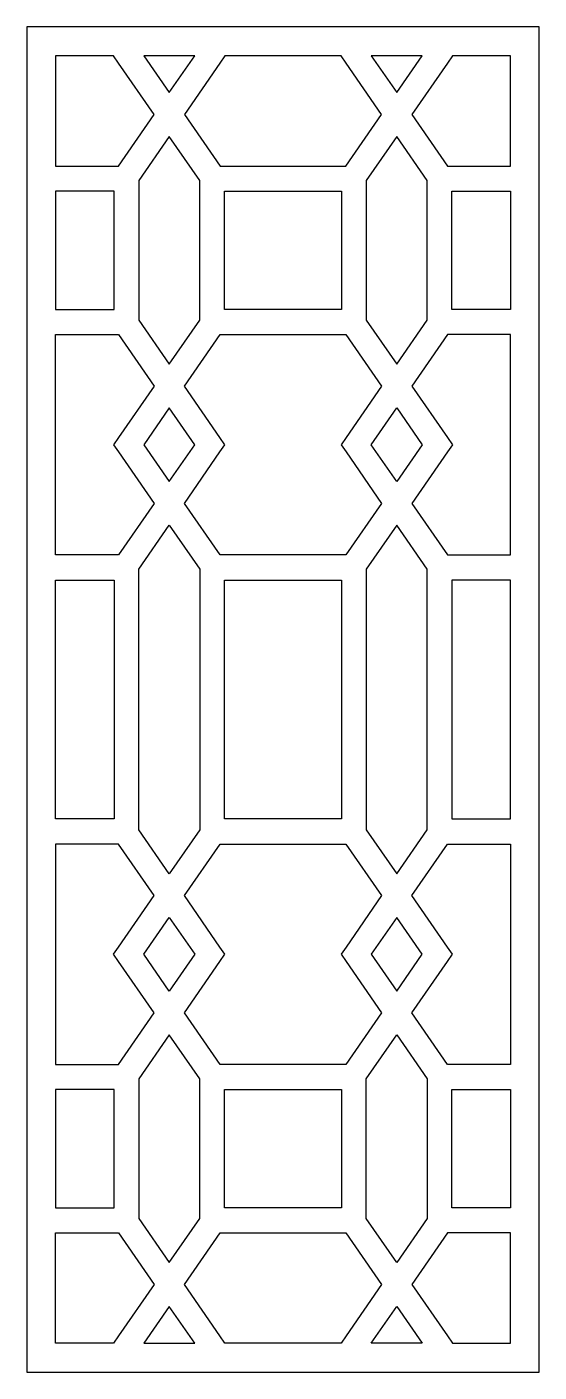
# Model space of a CAD drawing. Header units: centimetres. Extents: x -1.65 to 1.65, y -4.33 to 4.33.
import ezdxf

# ---------------------------------------------------------------- set-up
doc = ezdxf.new("R2010")
doc.units = ezdxf.units.CM
doc.header["$MEASUREMENT"] = 0
doc.layers.add('Layer 1', color=7, linetype='Continuous')

msp = doc.modelspace()

# ---------------------------------------------------------------- linework, layer by layer
at = {"layer": 'Layer 1', "color": 177}
msp.add_open_spline([(1.64989, 4.33143), (1.64989, 4.33143), (1.64989, -4.33143), (1.64989, -4.33143), (1.64989, -4.33143), (1.64989, -4.33143), (-1.64988, -4.33143), (-1.64988, -4.33143), (-1.64988, -4.33143), (-1.64988, -4.33143), (-1.64988, 4.33143), (-1.64988, 4.33143), (-1.64988, 4.33143), (-1.64988, 4.33143), (1.64989, 4.33143), (1.64989, 4.33143), (1.64989, 4.33143), (1.64989, 4.33143), (1.64989, 4.33143), (1.64989, 4.33143)], degree=3, knots=[0, 0, 0, 0, 0.1666667, 0.1666667, 0.1666667, 0.1666667, 0.3333333, 0.3333333, 0.3333333, 0.3333333, 0.5, 0.5, 0.5, 0.5, 0.6666667, 0.6666667, 0.6666667, 0.6666667, 1, 1, 1, 1], dxfattribs=at)
at = {"layer": 'Layer 1', "color": 7}
for points, knots in [([(-1.09148, 4.14488), (-1.09148, 4.14488), (-1.05944, 4.09856), (-1.05944, 4.09856), (-1.05944, 4.09856), (-1.05944, 4.09856), (-0.83025, 3.76713), (-0.83025, 3.76713), (-0.83025, 3.76713), (-0.83025, 3.76713), (-1.05962, 3.43545), (-1.05962, 3.43545), (-1.05962, 3.43545), (-1.05962, 3.43545), (-1.4654, 3.43545), (-1.4654, 3.43545), (-1.4654, 3.43545), (-1.4654, 3.43545), (-1.4654, 4.14488), (-1.4654, 4.14488), (-1.4654, 4.14488), (-1.4654, 4.14488), (-1.09148, 4.14488), (-1.09148, 4.14488)], [0, 0, 0, 0, 0.1428571, 0.1428571, 0.1428571, 0.1428571, 0.2857143, 0.2857143, 0.2857143, 0.2857143, 0.4285714, 0.4285714, 0.4285714, 0.4285714, 0.5714286, 0.5714286, 0.5714286, 0.5714286, 0.7142857, 0.7142857, 0.7142857, 0.7142857, 1, 1, 1, 1]), ([(-0.56902, 4.14488), (-0.56902, 4.14488), (-0.7327, 3.90819), (-0.7327, 3.90819), (-0.7327, 3.90819), (-0.7327, 3.90819), (-0.89638, 4.14488), (-0.89638, 4.14488), (-0.89638, 4.14488), (-0.89638, 4.14488), (-0.56902, 4.14488), (-0.56902, 4.14488), (-0.56902, 4.14488), (-0.56902, 4.14488), (-0.56902, 4.14488), (-0.56902, 4.14488)], [0, 0, 0, 0, 0.2, 0.2, 0.2, 0.2, 0.4, 0.4, 0.4, 0.4, 0.6, 0.6, 0.6, 0.6, 1, 1, 1, 1]), ([(0, 3.43545), (0, 3.43545), (-0.40578, 3.43545), (-0.40578, 3.43545), (-0.40578, 3.43545), (-0.40578, 3.43545), (-0.63515, 3.76713), (-0.63515, 3.76713), (-0.63515, 3.76713), (-0.63515, 3.76713), (-0.40596, 4.09856), (-0.40596, 4.09856), (-0.40596, 4.09856), (-0.40596, 4.09856), (-0.37392, 4.14488), (-0.37392, 4.14488), (-0.37392, 4.14488), (-0.37392, 4.14488), (0.37393, 4.14489), (0.37393, 4.14489), (0.37393, 4.14489), (0.37393, 4.14489), (0.40596, 4.09856), (0.40596, 4.09856), (0.40596, 4.09856), (0.40596, 4.09856), (0.63516, 3.76713), (0.63516, 3.76713), (0.63516, 3.76713), (0.63516, 3.76713), (0.40579, 3.43545), (0.40579, 3.43545), (0.40579, 3.43545), (0.40579, 3.43545), (0, 3.43545), (0, 3.43545)], [0, 0, 0, 0, 0.1, 0.1, 0.1, 0.1, 0.2, 0.2, 0.2, 0.2, 0.3, 0.3, 0.3, 0.3, 0.4, 0.4, 0.4, 0.4, 0.5, 0.5, 0.5, 0.5, 0.6, 0.6, 0.6, 0.6, 0.7, 0.7, 0.7, 0.7, 0.8, 0.8, 0.8, 0.8, 1, 1, 1, 1]), ([(0.56902, 4.14488), (0.56902, 4.14488), (0.89638, 4.14488), (0.89638, 4.14488), (0.89638, 4.14488), (0.89638, 4.14488), (0.7327, 3.90819), (0.7327, 3.90819), (0.7327, 3.90819), (0.7327, 3.90819), (0.56903, 4.14488), (0.56903, 4.14488), (0.56903, 4.14488), (0.56903, 4.14488), (0.56902, 4.14488), (0.56902, 4.14488)], [0, 0, 0, 0, 0.2, 0.2, 0.2, 0.2, 0.4, 0.4, 0.4, 0.4, 0.6, 0.6, 0.6, 0.6, 1, 1, 1, 1]), ([(1.46541, 3.43545), (1.46541, 3.43545), (1.05962, 3.43545), (1.05962, 3.43545), (1.05962, 3.43545), (1.05962, 3.43545), (0.83025, 3.76713), (0.83025, 3.76713), (0.83025, 3.76713), (0.83025, 3.76713), (1.05945, 4.09856), (1.05945, 4.09856), (1.05945, 4.09856), (1.05945, 4.09856), (1.09148, 4.14488), (1.09148, 4.14488), (1.09148, 4.14488), (1.09148, 4.14488), (1.46541, 4.14489), (1.46541, 4.14489), (1.46541, 4.14489), (1.46541, 4.14489), (1.46541, 3.43545), (1.46541, 3.43545)], [0, 0, 0, 0, 0.1428571, 0.1428571, 0.1428571, 0.1428571, 0.2857143, 0.2857143, 0.2857143, 0.2857143, 0.4285714, 0.4285714, 0.4285714, 0.4285714, 0.5714286, 0.5714286, 0.5714286, 0.5714286, 0.7142857, 0.7142857, 0.7142857, 0.7142857, 1, 1, 1, 1]), ([(-0.53667, 2.89277), (-0.53667, 2.89277), (-0.53667, 2.44295), (-0.53667, 2.44295), (-0.53667, 2.44295), (-0.53667, 2.44295), (-0.7327, 2.15948), (-0.7327, 2.15948), (-0.7327, 2.15948), (-0.7327, 2.15948), (-0.92873, 2.44295), (-0.92873, 2.44295), (-0.92873, 2.44295), (-0.92873, 2.44295), (-0.92873, 2.89277), (-0.92873, 2.89277), (-0.92873, 2.89277), (-0.92873, 2.89277), (-0.92873, 3.34259), (-0.92873, 3.34259), (-0.92873, 3.34259), (-0.92873, 3.34259), (-0.7327, 3.62607), (-0.7327, 3.62607), (-0.7327, 3.62607), (-0.7327, 3.62607), (-0.53667, 3.34259), (-0.53667, 3.34259), (-0.53667, 3.34259), (-0.53667, 3.34259), (-0.53667, 2.89277), (-0.53667, 2.89277)], [0, 0, 0, 0, 0.1111111, 0.1111111, 0.1111111, 0.1111111, 0.2222222, 0.2222222, 0.2222222, 0.2222222, 0.3333333, 0.3333333, 0.3333333, 0.3333333, 0.4444444, 0.4444444, 0.4444444, 0.4444444, 0.5555556, 0.5555556, 0.5555556, 0.5555556, 0.6666667, 0.6666667, 0.6666667, 0.6666667, 0.7777778, 0.7777778, 0.7777778, 0.7777778, 1, 1, 1, 1]), ([(0.53667, 2.89277), (0.53667, 2.89277), (0.53667, 3.34259), (0.53667, 3.34259), (0.53667, 3.34259), (0.53667, 3.34259), (0.7327, 3.62607), (0.7327, 3.62607), (0.7327, 3.62607), (0.7327, 3.62607), (0.92874, 3.34259), (0.92874, 3.34259), (0.92874, 3.34259), (0.92874, 3.34259), (0.92874, 2.89277), (0.92874, 2.89277), (0.92874, 2.89277), (0.92874, 2.89277), (0.92874, 2.44295), (0.92874, 2.44295), (0.92874, 2.44295), (0.92874, 2.44295), (0.7327, 2.15948), (0.7327, 2.15948), (0.7327, 2.15948), (0.7327, 2.15948), (0.53667, 2.44295), (0.53667, 2.44295), (0.53667, 2.44295), (0.53667, 2.44295), (0.53667, 2.89277), (0.53667, 2.89277)], [0, 0, 0, 0, 0.1111111, 0.1111111, 0.1111111, 0.1111111, 0.2222222, 0.2222222, 0.2222222, 0.2222222, 0.3333333, 0.3333333, 0.3333333, 0.3333333, 0.4444444, 0.4444444, 0.4444444, 0.4444444, 0.5555556, 0.5555556, 0.5555556, 0.5555556, 0.6666667, 0.6666667, 0.6666667, 0.6666667, 0.7777778, 0.7777778, 0.7777778, 0.7777778, 1, 1, 1, 1]), ([(-1.4654, 2.51176), (-1.4654, 2.51176), (-1.4654, 3.27378), (-1.4654, 3.27378), (-1.4654, 3.27378), (-1.4654, 3.27378), (-1.08862, 3.27378), (-1.08862, 3.27378), (-1.08862, 3.27378), (-1.08862, 3.27378), (-1.08862, 2.89277), (-1.08862, 2.89277), (-1.08862, 2.89277), (-1.08862, 2.89277), (-1.08862, 2.51176), (-1.08862, 2.51176), (-1.08862, 2.51176), (-1.08862, 2.51176), (-1.4654, 2.51176), (-1.4654, 2.51176), (-1.4654, 2.51176), (-1.4654, 2.51176), (-1.4654, 2.51176), (-1.4654, 2.51176)], [0, 0, 0, 0, 0.1428571, 0.1428571, 0.1428571, 0.1428571, 0.2857143, 0.2857143, 0.2857143, 0.2857143, 0.4285714, 0.4285714, 0.4285714, 0.4285714, 0.5714286, 0.5714286, 0.5714286, 0.5714286, 0.7142857, 0.7142857, 0.7142857, 0.7142857, 1, 1, 1, 1]), ([(0, 3.27378), (0, 3.27378), (-0.37679, 3.27378), (-0.37679, 3.27378), (-0.37679, 3.27378), (-0.37679, 3.27378), (-0.37679, 2.89277), (-0.37679, 2.89277), (-0.37679, 2.89277), (-0.37679, 2.89277), (-0.37679, 2.51176), (-0.37679, 2.51176), (-0.37679, 2.51176), (-0.37679, 2.51176), (0, 2.51176), (0, 2.51176), (0, 2.51176), (0, 2.51176), (0.37679, 2.51176), (0.37679, 2.51176), (0.37679, 2.51176), (0.37679, 2.51176), (0.37679, 2.89277), (0.37679, 2.89277), (0.37679, 2.89277), (0.37679, 2.89277), (0.37679, 3.27378), (0.37679, 3.27378), (0.37679, 3.27378), (0.37679, 3.27378), (0, 3.27378), (0, 3.27378)], [0, 0, 0, 0, 0.1111111, 0.1111111, 0.1111111, 0.1111111, 0.2222222, 0.2222222, 0.2222222, 0.2222222, 0.3333333, 0.3333333, 0.3333333, 0.3333333, 0.4444444, 0.4444444, 0.4444444, 0.4444444, 0.5555556, 0.5555556, 0.5555556, 0.5555556, 0.6666667, 0.6666667, 0.6666667, 0.6666667, 0.7777778, 0.7777778, 0.7777778, 0.7777778, 1, 1, 1, 1]), ([(1.46541, 2.51176), (1.46541, 2.51176), (1.46541, 3.27378), (1.46541, 3.27378), (1.46541, 3.27378), (1.46541, 3.27378), (1.08862, 3.27378), (1.08862, 3.27378), (1.08862, 3.27378), (1.08862, 3.27378), (1.08862, 2.89277), (1.08862, 2.89277), (1.08862, 2.89277), (1.08862, 2.89277), (1.08862, 2.51176), (1.08862, 2.51176), (1.08862, 2.51176), (1.08862, 2.51176), (1.46541, 2.51176), (1.46541, 2.51176)], [0, 0, 0, 0, 0.1666667, 0.1666667, 0.1666667, 0.1666667, 0.3333333, 0.3333333, 0.3333333, 0.3333333, 0.5, 0.5, 0.5, 0.5, 0.6666667, 0.6666667, 0.6666667, 0.6666667, 1, 1, 1, 1]), ([(-1.4654, 2.35009), (-1.4654, 2.35009), (-1.4654, 0.93123), (-1.4654, 0.93123), (-1.4654, 0.93123), (-1.4654, 0.93123), (-1.05962, 0.93123), (-1.05962, 0.93123), (-1.05962, 0.93123), (-1.05962, 0.93123), (-0.83025, 1.26291), (-0.83025, 1.26291), (-0.83025, 1.26291), (-0.83025, 1.26291), (-1.05944, 1.59433), (-1.05944, 1.59433), (-1.05944, 1.59433), (-1.05944, 1.59433), (-1.09148, 1.64066), (-1.09148, 1.64066), (-1.09148, 1.64066), (-1.09148, 1.64066), (-1.05944, 1.68699), (-1.05944, 1.68699), (-1.05944, 1.68699), (-1.05944, 1.68699), (-0.83025, 2.01842), (-0.83025, 2.01842), (-0.83025, 2.01842), (-0.83025, 2.01842), (-1.05962, 2.35009), (-1.05962, 2.35009), (-1.05962, 2.35009), (-1.05962, 2.35009), (-1.4654, 2.35009), (-1.4654, 2.35009), (-1.4654, 2.35009), (-1.4654, 2.35009), (-1.4654, 2.35009), (-1.4654, 2.35009)], [0, 0, 0, 0, 0.0909091, 0.0909091, 0.0909091, 0.0909091, 0.1818182, 0.1818182, 0.1818182, 0.1818182, 0.2727273, 0.2727273, 0.2727273, 0.2727273, 0.3636364, 0.3636364, 0.3636364, 0.3636364, 0.4545455, 0.4545455, 0.4545455, 0.4545455, 0.5454545, 0.5454545, 0.5454545, 0.5454545, 0.6363636, 0.6363636, 0.6363636, 0.6363636, 0.7272727, 0.7272727, 0.7272727, 0.7272727, 0.8181818, 0.8181818, 0.8181818, 0.8181818, 1, 1, 1, 1]), ([(0, 0.93123), (0, 0.93123), (0.40579, 0.93123), (0.40579, 0.93123), (0.40579, 0.93123), (0.40579, 0.93123), (0.63516, 1.26291), (0.63516, 1.26291), (0.63516, 1.26291), (0.63516, 1.26291), (0.40596, 1.59433), (0.40596, 1.59433), (0.40596, 1.59433), (0.40596, 1.59433), (0.37393, 1.64066), (0.37393, 1.64066), (0.37393, 1.64066), (0.37393, 1.64066), (0.40596, 1.68699), (0.40596, 1.68699), (0.40596, 1.68699), (0.40596, 1.68699), (0.63516, 2.01842), (0.63516, 2.01842), (0.63516, 2.01842), (0.63516, 2.01842), (0.40579, 2.35009), (0.40579, 2.35009), (0.40579, 2.35009), (0.40579, 2.35009), (0, 2.35009), (0, 2.35009), (0, 2.35009), (0, 2.35009), (-0.40578, 2.35009), (-0.40578, 2.35009), (-0.40578, 2.35009), (-0.40578, 2.35009), (-0.63515, 2.01842), (-0.63515, 2.01842), (-0.63515, 2.01842), (-0.63515, 2.01842), (-0.40596, 1.68699), (-0.40596, 1.68699), (-0.40596, 1.68699), (-0.40596, 1.68699), (-0.37392, 1.64066), (-0.37392, 1.64066), (-0.37392, 1.64066), (-0.37392, 1.64066), (-0.40596, 1.59433), (-0.40596, 1.59433), (-0.40596, 1.59433), (-0.40596, 1.59433), (-0.63515, 1.26291), (-0.63515, 1.26291), (-0.63515, 1.26291), (-0.63515, 1.26291), (-0.40578, 0.93123), (-0.40578, 0.93123), (-0.40578, 0.93123), (-0.40578, 0.93123), (0, 0.93123), (0, 0.93123)], [0, 0, 0, 0, 0.0588235, 0.0588235, 0.0588235, 0.0588235, 0.1176471, 0.1176471, 0.1176471, 0.1176471, 0.1764706, 0.1764706, 0.1764706, 0.1764706, 0.2352941, 0.2352941, 0.2352941, 0.2352941, 0.2941176, 0.2941176, 0.2941176, 0.2941176, 0.3529412, 0.3529412, 0.3529412, 0.3529412, 0.4117647, 0.4117647, 0.4117647, 0.4117647, 0.4705882, 0.4705882, 0.4705882, 0.4705882, 0.5294118, 0.5294118, 0.5294118, 0.5294118, 0.5882353, 0.5882353, 0.5882353, 0.5882353, 0.6470588, 0.6470588, 0.6470588, 0.6470588, 0.7058824, 0.7058824, 0.7058824, 0.7058824, 0.7647059, 0.7647059, 0.7647059, 0.7647059, 0.8235294, 0.8235294, 0.8235294, 0.8235294, 0.8823529, 0.8823529, 0.8823529, 0.8823529, 1, 1, 1, 1]), ([(1.46541, 2.35009), (1.46541, 2.35009), (1.46541, 0.93123), (1.46541, 0.93123), (1.46541, 0.93123), (1.46541, 0.93123), (1.05962, 0.93123), (1.05962, 0.93123), (1.05962, 0.93123), (1.05962, 0.93123), (0.83025, 1.26291), (0.83025, 1.26291), (0.83025, 1.26291), (0.83025, 1.26291), (1.05945, 1.59433), (1.05945, 1.59433), (1.05945, 1.59433), (1.05945, 1.59433), (1.09148, 1.64066), (1.09148, 1.64066), (1.09148, 1.64066), (1.09148, 1.64066), (1.05945, 1.68699), (1.05945, 1.68699), (1.05945, 1.68699), (1.05945, 1.68699), (0.83025, 2.01842), (0.83025, 2.01842), (0.83025, 2.01842), (0.83025, 2.01842), (1.05962, 2.35009), (1.05962, 2.35009), (1.05962, 2.35009), (1.05962, 2.35009), (1.46541, 2.35009), (1.46541, 2.35009), (1.46541, 2.35009), (1.46541, 2.35009), (1.46541, 2.35009), (1.46541, 2.35009)], [0, 0, 0, 0, 0.0909091, 0.0909091, 0.0909091, 0.0909091, 0.1818182, 0.1818182, 0.1818182, 0.1818182, 0.2727273, 0.2727273, 0.2727273, 0.2727273, 0.3636364, 0.3636364, 0.3636364, 0.3636364, 0.4545455, 0.4545455, 0.4545455, 0.4545455, 0.5454545, 0.5454545, 0.5454545, 0.5454545, 0.6363636, 0.6363636, 0.6363636, 0.6363636, 0.7272727, 0.7272727, 0.7272727, 0.7272727, 0.8181818, 0.8181818, 0.8181818, 0.8181818, 1, 1, 1, 1]), ([(-0.56902, 1.64066), (-0.56902, 1.64066), (-0.7327, 1.40397), (-0.7327, 1.40397), (-0.7327, 1.40397), (-0.7327, 1.40397), (-0.89638, 1.64066), (-0.89638, 1.64066), (-0.89638, 1.64066), (-0.89638, 1.64066), (-0.7327, 1.87735), (-0.7327, 1.87735), (-0.7327, 1.87735), (-0.7327, 1.87735), (-0.56902, 1.64066), (-0.56902, 1.64066), (-0.56902, 1.64066), (-0.56902, 1.64066), (-0.56902, 1.64066), (-0.56902, 1.64066)], [0, 0, 0, 0, 0.1666667, 0.1666667, 0.1666667, 0.1666667, 0.3333333, 0.3333333, 0.3333333, 0.3333333, 0.5, 0.5, 0.5, 0.5, 0.6666667, 0.6666667, 0.6666667, 0.6666667, 1, 1, 1, 1]), ([(0.56902, 1.64066), (0.56902, 1.64066), (0.7327, 1.40397), (0.7327, 1.40397), (0.7327, 1.40397), (0.7327, 1.40397), (0.89638, 1.64066), (0.89638, 1.64066), (0.89638, 1.64066), (0.89638, 1.64066), (0.7327, 1.87735), (0.7327, 1.87735), (0.7327, 1.87735), (0.7327, 1.87735), (0.56903, 1.64066), (0.56903, 1.64066), (0.56903, 1.64066), (0.56903, 1.64066), (0.56902, 1.64066), (0.56902, 1.64066)], [0, 0, 0, 0, 0.1666667, 0.1666667, 0.1666667, 0.1666667, 0.3333333, 0.3333333, 0.3333333, 0.3333333, 0.5, 0.5, 0.5, 0.5, 0.6666667, 0.6666667, 0.6666667, 0.6666667, 1, 1, 1, 1]), ([(-0.92873, 0), (-0.92873, 0), (-0.92873, -0.83836), (-0.92873, -0.83836), (-0.92873, -0.83836), (-0.92873, -0.83836), (-0.7327, -1.12184), (-0.7327, -1.12184), (-0.7327, -1.12184), (-0.7327, -1.12184), (-0.53667, -0.83837), (-0.53667, -0.83837), (-0.53667, -0.83837), (-0.53667, -0.83837), (-0.53667, 0), (-0.53667, 0), (-0.53667, 0), (-0.53667, 0), (-0.53667, 0.83837), (-0.53667, 0.83837), (-0.53667, 0.83837), (-0.53667, 0.83837), (-0.7327, 1.12185), (-0.7327, 1.12185), (-0.7327, 1.12185), (-0.7327, 1.12185), (-0.92873, 0.83837), (-0.92873, 0.83837), (-0.92873, 0.83837), (-0.92873, 0.83837), (-0.92873, 0), (-0.92873, 0)], [0, 0, 0, 0, 0.1111111, 0.1111111, 0.1111111, 0.1111111, 0.2222222, 0.2222222, 0.2222222, 0.2222222, 0.3333333, 0.3333333, 0.3333333, 0.3333333, 0.4444444, 0.4444444, 0.4444444, 0.4444444, 0.5555556, 0.5555556, 0.5555556, 0.5555556, 0.6666667, 0.6666667, 0.6666667, 0.6666667, 0.7777778, 0.7777778, 0.7777778, 0.7777778, 1, 1, 1, 1]), ([(0.92874, 0), (0.92874, 0), (0.92874, -0.83836), (0.92874, -0.83836), (0.92874, -0.83836), (0.92874, -0.83836), (0.7327, -1.12184), (0.7327, -1.12184), (0.7327, -1.12184), (0.7327, -1.12184), (0.53667, -0.83837), (0.53667, -0.83837), (0.53667, -0.83837), (0.53667, -0.83837), (0.53667, 0), (0.53667, 0), (0.53667, 0), (0.53667, 0), (0.53667, 0.83837), (0.53667, 0.83837), (0.53667, 0.83837), (0.53667, 0.83837), (0.7327, 1.12185), (0.7327, 1.12185), (0.7327, 1.12185), (0.7327, 1.12185), (0.92874, 0.83837), (0.92874, 0.83837), (0.92874, 0.83837), (0.92874, 0.83837), (0.92874, 0), (0.92874, 0)], [0, 0, 0, 0, 0.1111111, 0.1111111, 0.1111111, 0.1111111, 0.2222222, 0.2222222, 0.2222222, 0.2222222, 0.3333333, 0.3333333, 0.3333333, 0.3333333, 0.4444444, 0.4444444, 0.4444444, 0.4444444, 0.5555556, 0.5555556, 0.5555556, 0.5555556, 0.6666667, 0.6666667, 0.6666667, 0.6666667, 0.7777778, 0.7777778, 0.7777778, 0.7777778, 1, 1, 1, 1]), ([(-1.4654, -0.76955), (-1.4654, -0.76955), (-1.08862, -0.76955), (-1.08862, -0.76955), (-1.08862, -0.76955), (-1.08862, -0.76955), (-1.08862, 0), (-1.08862, 0), (-1.08862, 0), (-1.08862, 0), (-1.08862, 0.76956), (-1.08862, 0.76956), (-1.08862, 0.76956), (-1.08862, 0.76956), (-1.4654, 0.76956), (-1.4654, 0.76956), (-1.4654, 0.76956), (-1.4654, 0.76956), (-1.4654, -0.76955), (-1.4654, -0.76955)], [0, 0, 0, 0, 0.1666667, 0.1666667, 0.1666667, 0.1666667, 0.3333333, 0.3333333, 0.3333333, 0.3333333, 0.5, 0.5, 0.5, 0.5, 0.6666667, 0.6666667, 0.6666667, 0.6666667, 1, 1, 1, 1]), ([(-0.37678, 0), (-0.37678, 0), (-0.37679, -0.76955), (-0.37679, -0.76955), (-0.37679, -0.76955), (-0.37679, -0.76955), (0, -0.76955), (0, -0.76955), (0, -0.76955), (0, -0.76955), (0.37679, -0.76955), (0.37679, -0.76955), (0.37679, -0.76955), (0.37679, -0.76955), (0.37679, 0), (0.37679, 0), (0.37679, 0), (0.37679, 0), (0.37679, 0.76956), (0.37679, 0.76956), (0.37679, 0.76956), (0.37679, 0.76956), (0, 0.76956), (0, 0.76956), (0, 0.76956), (0, 0.76956), (-0.37679, 0.76956), (-0.37679, 0.76956), (-0.37679, 0.76956), (-0.37679, 0.76956), (-0.37679, 0), (-0.37679, 0), (-0.37679, 0), (-0.37679, 0), (-0.37678, 0), (-0.37678, 0)], [0, 0, 0, 0, 0.1, 0.1, 0.1, 0.1, 0.2, 0.2, 0.2, 0.2, 0.3, 0.3, 0.3, 0.3, 0.4, 0.4, 0.4, 0.4, 0.5, 0.5, 0.5, 0.5, 0.6, 0.6, 0.6, 0.6, 0.7, 0.7, 0.7, 0.7, 0.8, 0.8, 0.8, 0.8, 1, 1, 1, 1]), ([(1.46541, 0.76956), (1.46541, 0.76956), (1.46541, -0.76955), (1.46541, -0.76955), (1.46541, -0.76955), (1.46541, -0.76955), (1.08862, -0.76955), (1.08862, -0.76955), (1.08862, -0.76955), (1.08862, -0.76955), (1.08862, 0), (1.08862, 0), (1.08862, 0), (1.08862, 0), (1.08862, 0.76956), (1.08862, 0.76956), (1.08862, 0.76956), (1.08862, 0.76956), (1.46541, 0.76956), (1.46541, 0.76956)], [0, 0, 0, 0, 0.1666667, 0.1666667, 0.1666667, 0.1666667, 0.3333333, 0.3333333, 0.3333333, 0.3333333, 0.5, 0.5, 0.5, 0.5, 0.6666667, 0.6666667, 0.6666667, 0.6666667, 1, 1, 1, 1]), ([(-1.4654, -2.35009), (-1.4654, -2.35009), (-1.4654, -0.93123), (-1.4654, -0.93123), (-1.4654, -0.93123), (-1.4654, -0.93123), (-1.05962, -0.93123), (-1.05962, -0.93123), (-1.05962, -0.93123), (-1.05962, -0.93123), (-0.83025, -1.2629), (-0.83025, -1.2629), (-0.83025, -1.2629), (-0.83025, -1.2629), (-1.05944, -1.59434), (-1.05944, -1.59434), (-1.05944, -1.59434), (-1.05944, -1.59434), (-1.09148, -1.64066), (-1.09148, -1.64066), (-1.09148, -1.64066), (-1.09148, -1.64066), (-1.05944, -1.68698), (-1.05944, -1.68698), (-1.05944, -1.68698), (-1.05944, -1.68698), (-0.83025, -2.01841), (-0.83025, -2.01841), (-0.83025, -2.01841), (-0.83025, -2.01841), (-1.05962, -2.35009), (-1.05962, -2.35009), (-1.05962, -2.35009), (-1.05962, -2.35009), (-1.4654, -2.35009), (-1.4654, -2.35009)], [0, 0, 0, 0, 0.1, 0.1, 0.1, 0.1, 0.2, 0.2, 0.2, 0.2, 0.3, 0.3, 0.3, 0.3, 0.4, 0.4, 0.4, 0.4, 0.5, 0.5, 0.5, 0.5, 0.6, 0.6, 0.6, 0.6, 0.7, 0.7, 0.7, 0.7, 0.8, 0.8, 0.8, 0.8, 1, 1, 1, 1]), ([(0, -0.93123), (0, -0.93123), (-0.40578, -0.93123), (-0.40578, -0.93123), (-0.40578, -0.93123), (-0.40578, -0.93123), (-0.63515, -1.2629), (-0.63515, -1.2629), (-0.63515, -1.2629), (-0.63515, -1.2629), (-0.40596, -1.59434), (-0.40596, -1.59434), (-0.40596, -1.59434), (-0.40596, -1.59434), (-0.37392, -1.64066), (-0.37392, -1.64066), (-0.37392, -1.64066), (-0.37392, -1.64066), (-0.40596, -1.68698), (-0.40596, -1.68698), (-0.40596, -1.68698), (-0.40596, -1.68698), (-0.63515, -2.01841), (-0.63515, -2.01841), (-0.63515, -2.01841), (-0.63515, -2.01841), (-0.40578, -2.35009), (-0.40578, -2.35009), (-0.40578, -2.35009), (-0.40578, -2.35009), (0, -2.35009), (0, -2.35009), (0, -2.35009), (0, -2.35009), (0.40579, -2.35009), (0.40579, -2.35009), (0.40579, -2.35009), (0.40579, -2.35009), (0.63516, -2.01841), (0.63516, -2.01841), (0.63516, -2.01841), (0.63516, -2.01841), (0.40596, -1.68698), (0.40596, -1.68698), (0.40596, -1.68698), (0.40596, -1.68698), (0.37393, -1.64066), (0.37393, -1.64066), (0.37393, -1.64066), (0.37393, -1.64066), (0.40596, -1.59434), (0.40596, -1.59434), (0.40596, -1.59434), (0.40596, -1.59434), (0.63516, -1.2629), (0.63516, -1.2629), (0.63516, -1.2629), (0.63516, -1.2629), (0.40579, -0.93123), (0.40579, -0.93123), (0.40579, -0.93123), (0.40579, -0.93123), (0, -0.93123), (0, -0.93123)], [0, 0, 0, 0, 0.0588235, 0.0588235, 0.0588235, 0.0588235, 0.1176471, 0.1176471, 0.1176471, 0.1176471, 0.1764706, 0.1764706, 0.1764706, 0.1764706, 0.2352941, 0.2352941, 0.2352941, 0.2352941, 0.2941176, 0.2941176, 0.2941176, 0.2941176, 0.3529412, 0.3529412, 0.3529412, 0.3529412, 0.4117647, 0.4117647, 0.4117647, 0.4117647, 0.4705882, 0.4705882, 0.4705882, 0.4705882, 0.5294118, 0.5294118, 0.5294118, 0.5294118, 0.5882353, 0.5882353, 0.5882353, 0.5882353, 0.6470588, 0.6470588, 0.6470588, 0.6470588, 0.7058824, 0.7058824, 0.7058824, 0.7058824, 0.7647059, 0.7647059, 0.7647059, 0.7647059, 0.8235294, 0.8235294, 0.8235294, 0.8235294, 0.8823529, 0.8823529, 0.8823529, 0.8823529, 1, 1, 1, 1]), ([(1.46541, -2.35009), (1.46541, -2.35009), (1.46541, -0.93123), (1.46541, -0.93123), (1.46541, -0.93123), (1.46541, -0.93123), (1.05962, -0.93123), (1.05962, -0.93123), (1.05962, -0.93123), (1.05962, -0.93123), (0.83025, -1.2629), (0.83025, -1.2629), (0.83025, -1.2629), (0.83025, -1.2629), (1.05945, -1.59434), (1.05945, -1.59434), (1.05945, -1.59434), (1.05945, -1.59434), (1.09148, -1.64066), (1.09148, -1.64066), (1.09148, -1.64066), (1.09148, -1.64066), (1.05945, -1.68698), (1.05945, -1.68698), (1.05945, -1.68698), (1.05945, -1.68698), (0.83025, -2.01841), (0.83025, -2.01841), (0.83025, -2.01841), (0.83025, -2.01841), (1.05962, -2.35009), (1.05962, -2.35009), (1.05962, -2.35009), (1.05962, -2.35009), (1.46541, -2.35009), (1.46541, -2.35009)], [0, 0, 0, 0, 0.1, 0.1, 0.1, 0.1, 0.2, 0.2, 0.2, 0.2, 0.3, 0.3, 0.3, 0.3, 0.4, 0.4, 0.4, 0.4, 0.5, 0.5, 0.5, 0.5, 0.6, 0.6, 0.6, 0.6, 0.7, 0.7, 0.7, 0.7, 0.8, 0.8, 0.8, 0.8, 1, 1, 1, 1]), ([(-0.56902, -1.64066), (-0.56902, -1.64066), (-0.7327, -1.40396), (-0.7327, -1.40396), (-0.7327, -1.40396), (-0.7327, -1.40396), (-0.89638, -1.64066), (-0.89638, -1.64066), (-0.89638, -1.64066), (-0.89638, -1.64066), (-0.7327, -1.87735), (-0.7327, -1.87735), (-0.7327, -1.87735), (-0.7327, -1.87735), (-0.56902, -1.64066), (-0.56902, -1.64066), (-0.56902, -1.64066), (-0.56902, -1.64066), (-0.56902, -1.64066), (-0.56902, -1.64066)], [0, 0, 0, 0, 0.1666667, 0.1666667, 0.1666667, 0.1666667, 0.3333333, 0.3333333, 0.3333333, 0.3333333, 0.5, 0.5, 0.5, 0.5, 0.6666667, 0.6666667, 0.6666667, 0.6666667, 1, 1, 1, 1]), ([(0.56902, -1.64066), (0.56902, -1.64066), (0.7327, -1.40396), (0.7327, -1.40396), (0.7327, -1.40396), (0.7327, -1.40396), (0.89638, -1.64066), (0.89638, -1.64066), (0.89638, -1.64066), (0.89638, -1.64066), (0.7327, -1.87735), (0.7327, -1.87735), (0.7327, -1.87735), (0.7327, -1.87735), (0.56903, -1.64066), (0.56903, -1.64066), (0.56903, -1.64066), (0.56903, -1.64066), (0.56902, -1.64066), (0.56902, -1.64066)], [0, 0, 0, 0, 0.1666667, 0.1666667, 0.1666667, 0.1666667, 0.3333333, 0.3333333, 0.3333333, 0.3333333, 0.5, 0.5, 0.5, 0.5, 0.6666667, 0.6666667, 0.6666667, 0.6666667, 1, 1, 1, 1]), ([(-0.53667, -2.89277), (-0.53667, -2.89277), (-0.53667, -3.34259), (-0.53667, -3.34259), (-0.53667, -3.34259), (-0.53667, -3.34259), (-0.7327, -3.62606), (-0.7327, -3.62606), (-0.7327, -3.62606), (-0.7327, -3.62606), (-0.92873, -3.34259), (-0.92873, -3.34259), (-0.92873, -3.34259), (-0.92873, -3.34259), (-0.92873, -2.89277), (-0.92873, -2.89277), (-0.92873, -2.89277), (-0.92873, -2.89277), (-0.92873, -2.44295), (-0.92873, -2.44295), (-0.92873, -2.44295), (-0.92873, -2.44295), (-0.7327, -2.15947), (-0.7327, -2.15947), (-0.7327, -2.15947), (-0.7327, -2.15947), (-0.53667, -2.44295), (-0.53667, -2.44295), (-0.53667, -2.44295), (-0.53667, -2.44295), (-0.53667, -2.89277), (-0.53667, -2.89277)], [0, 0, 0, 0, 0.1111111, 0.1111111, 0.1111111, 0.1111111, 0.2222222, 0.2222222, 0.2222222, 0.2222222, 0.3333333, 0.3333333, 0.3333333, 0.3333333, 0.4444444, 0.4444444, 0.4444444, 0.4444444, 0.5555556, 0.5555556, 0.5555556, 0.5555556, 0.6666667, 0.6666667, 0.6666667, 0.6666667, 0.7777778, 0.7777778, 0.7777778, 0.7777778, 1, 1, 1, 1]), ([(0.53667, -2.89277), (0.53667, -2.89277), (0.53667, -3.34259), (0.53667, -3.34259), (0.53667, -3.34259), (0.53667, -3.34259), (0.7327, -3.62606), (0.7327, -3.62606), (0.7327, -3.62606), (0.7327, -3.62606), (0.92874, -3.34259), (0.92874, -3.34259), (0.92874, -3.34259), (0.92874, -3.34259), (0.92874, -2.89277), (0.92874, -2.89277), (0.92874, -2.89277), (0.92874, -2.89277), (0.92874, -2.44295), (0.92874, -2.44295), (0.92874, -2.44295), (0.92874, -2.44295), (0.7327, -2.15947), (0.7327, -2.15947), (0.7327, -2.15947), (0.7327, -2.15947), (0.53667, -2.44295), (0.53667, -2.44295), (0.53667, -2.44295), (0.53667, -2.44295), (0.53667, -2.89277), (0.53667, -2.89277)], [0, 0, 0, 0, 0.1111111, 0.1111111, 0.1111111, 0.1111111, 0.2222222, 0.2222222, 0.2222222, 0.2222222, 0.3333333, 0.3333333, 0.3333333, 0.3333333, 0.4444444, 0.4444444, 0.4444444, 0.4444444, 0.5555556, 0.5555556, 0.5555556, 0.5555556, 0.6666667, 0.6666667, 0.6666667, 0.6666667, 0.7777778, 0.7777778, 0.7777778, 0.7777778, 1, 1, 1, 1]), ([(-1.4654, -2.51176), (-1.4654, -2.51176), (-1.08862, -2.51176), (-1.08862, -2.51176), (-1.08862, -2.51176), (-1.08862, -2.51176), (-1.08862, -2.89277), (-1.08862, -2.89277), (-1.08862, -2.89277), (-1.08862, -2.89277), (-1.08862, -3.27377), (-1.08862, -3.27377), (-1.08862, -3.27377), (-1.08862, -3.27377), (-1.4654, -3.27377), (-1.4654, -3.27377), (-1.4654, -3.27377), (-1.4654, -3.27377), (-1.4654, -2.51176), (-1.4654, -2.51176)], [0, 0, 0, 0, 0.1666667, 0.1666667, 0.1666667, 0.1666667, 0.3333333, 0.3333333, 0.3333333, 0.3333333, 0.5, 0.5, 0.5, 0.5, 0.6666667, 0.6666667, 0.6666667, 0.6666667, 1, 1, 1, 1]), ([(-0.37678, -2.89277), (-0.37678, -2.89277), (-0.37679, -3.27377), (-0.37679, -3.27377), (-0.37679, -3.27377), (-0.37679, -3.27377), (0, -3.27377), (0, -3.27377), (0, -3.27377), (0, -3.27377), (0.37679, -3.27377), (0.37679, -3.27377), (0.37679, -3.27377), (0.37679, -3.27377), (0.37679, -2.89277), (0.37679, -2.89277), (0.37679, -2.89277), (0.37679, -2.89277), (0.37679, -2.51176), (0.37679, -2.51176), (0.37679, -2.51176), (0.37679, -2.51176), (0, -2.51176), (0, -2.51176), (0, -2.51176), (0, -2.51176), (-0.37679, -2.51176), (-0.37679, -2.51176), (-0.37679, -2.51176), (-0.37679, -2.51176), (-0.37679, -2.89277), (-0.37679, -2.89277), (-0.37679, -2.89277), (-0.37679, -2.89277), (-0.37678, -2.89277), (-0.37678, -2.89277)], [0, 0, 0, 0, 0.1, 0.1, 0.1, 0.1, 0.2, 0.2, 0.2, 0.2, 0.3, 0.3, 0.3, 0.3, 0.4, 0.4, 0.4, 0.4, 0.5, 0.5, 0.5, 0.5, 0.6, 0.6, 0.6, 0.6, 0.7, 0.7, 0.7, 0.7, 0.8, 0.8, 0.8, 0.8, 1, 1, 1, 1]), ([(1.46541, -2.51176), (1.46541, -2.51176), (1.08862, -2.51176), (1.08862, -2.51176), (1.08862, -2.51176), (1.08862, -2.51176), (1.08862, -2.89277), (1.08862, -2.89277), (1.08862, -2.89277), (1.08862, -2.89277), (1.08862, -3.27377), (1.08862, -3.27377), (1.08862, -3.27377), (1.08862, -3.27377), (1.46541, -3.27377), (1.46541, -3.27377), (1.46541, -3.27377), (1.46541, -3.27377), (1.46541, -2.51176), (1.46541, -2.51176)], [0, 0, 0, 0, 0.1666667, 0.1666667, 0.1666667, 0.1666667, 0.3333333, 0.3333333, 0.3333333, 0.3333333, 0.5, 0.5, 0.5, 0.5, 0.6666667, 0.6666667, 0.6666667, 0.6666667, 1, 1, 1, 1]), ([(-1.09148, -4.14488), (-1.09148, -4.14488), (-1.05944, -4.09855), (-1.05944, -4.09855), (-1.05944, -4.09855), (-1.05944, -4.09855), (-0.83025, -3.76713), (-0.83025, -3.76713), (-0.83025, -3.76713), (-0.83025, -3.76713), (-1.05962, -3.43544), (-1.05962, -3.43544), (-1.05962, -3.43544), (-1.05962, -3.43544), (-1.4654, -3.43544), (-1.4654, -3.43544), (-1.4654, -3.43544), (-1.4654, -3.43544), (-1.4654, -4.14488), (-1.4654, -4.14488), (-1.4654, -4.14488), (-1.4654, -4.14488), (-1.09148, -4.14488), (-1.09148, -4.14488)], [0, 0, 0, 0, 0.1428571, 0.1428571, 0.1428571, 0.1428571, 0.2857143, 0.2857143, 0.2857143, 0.2857143, 0.4285714, 0.4285714, 0.4285714, 0.4285714, 0.5714286, 0.5714286, 0.5714286, 0.5714286, 0.7142857, 0.7142857, 0.7142857, 0.7142857, 1, 1, 1, 1]), ([(0.37393, -4.14488), (0.37393, -4.14488), (0.40596, -4.09855), (0.40596, -4.09855), (0.40596, -4.09855), (0.40596, -4.09855), (0.63516, -3.76713), (0.63516, -3.76713), (0.63516, -3.76713), (0.63516, -3.76713), (0.40579, -3.43544), (0.40579, -3.43544), (0.40579, -3.43544), (0.40579, -3.43544), (0, -3.43544), (0, -3.43544), (0, -3.43544), (0, -3.43544), (-0.40578, -3.43544), (-0.40578, -3.43544), (-0.40578, -3.43544), (-0.40578, -3.43544), (-0.63515, -3.76713), (-0.63515, -3.76713), (-0.63515, -3.76713), (-0.63515, -3.76713), (-0.40596, -4.09855), (-0.40596, -4.09855), (-0.40596, -4.09855), (-0.40596, -4.09855), (-0.37392, -4.14488), (-0.37392, -4.14488), (-0.37392, -4.14488), (-0.37392, -4.14488), (0.37393, -4.14488), (0.37393, -4.14488)], [0, 0, 0, 0, 0.1, 0.1, 0.1, 0.1, 0.2, 0.2, 0.2, 0.2, 0.3, 0.3, 0.3, 0.3, 0.4, 0.4, 0.4, 0.4, 0.5, 0.5, 0.5, 0.5, 0.6, 0.6, 0.6, 0.6, 0.7, 0.7, 0.7, 0.7, 0.8, 0.8, 0.8, 0.8, 1, 1, 1, 1]), ([(1.46541, -3.43544), (1.46541, -3.43544), (1.46541, -4.14488), (1.46541, -4.14488), (1.46541, -4.14488), (1.46541, -4.14488), (1.09148, -4.14488), (1.09148, -4.14488), (1.09148, -4.14488), (1.09148, -4.14488), (1.05945, -4.09855), (1.05945, -4.09855), (1.05945, -4.09855), (1.05945, -4.09855), (0.83025, -3.76713), (0.83025, -3.76713), (0.83025, -3.76713), (0.83025, -3.76713), (1.05962, -3.43544), (1.05962, -3.43544), (1.05962, -3.43544), (1.05962, -3.43544), (1.46541, -3.43544), (1.46541, -3.43544), (1.46541, -3.43544), (1.46541, -3.43544), (1.46541, -3.43544), (1.46541, -3.43544)], [0, 0, 0, 0, 0.125, 0.125, 0.125, 0.125, 0.25, 0.25, 0.25, 0.25, 0.375, 0.375, 0.375, 0.375, 0.5, 0.5, 0.5, 0.5, 0.625, 0.625, 0.625, 0.625, 0.75, 0.75, 0.75, 0.75, 1, 1, 1, 1]), ([(-0.56902, -4.14488), (-0.56902, -4.14488), (-0.89638, -4.14488), (-0.89638, -4.14488), (-0.89638, -4.14488), (-0.89638, -4.14488), (-0.7327, -3.90819), (-0.7327, -3.90819), (-0.7327, -3.90819), (-0.7327, -3.90819), (-0.56902, -4.14488), (-0.56902, -4.14488), (-0.56902, -4.14488), (-0.56902, -4.14488), (-0.56902, -4.14488), (-0.56902, -4.14488)], [0, 0, 0, 0, 0.2, 0.2, 0.2, 0.2, 0.4, 0.4, 0.4, 0.4, 0.6, 0.6, 0.6, 0.6, 1, 1, 1, 1]), ([(0.56902, -4.14488), (0.56902, -4.14488), (0.89638, -4.14488), (0.89638, -4.14488), (0.89638, -4.14488), (0.89638, -4.14488), (0.7327, -3.90819), (0.7327, -3.90819), (0.7327, -3.90819), (0.7327, -3.90819), (0.56903, -4.14488), (0.56903, -4.14488), (0.56903, -4.14488), (0.56903, -4.14488), (0.56902, -4.14488), (0.56902, -4.14488)], [0, 0, 0, 0, 0.2, 0.2, 0.2, 0.2, 0.4, 0.4, 0.4, 0.4, 0.6, 0.6, 0.6, 0.6, 1, 1, 1, 1])]:
    msp.add_open_spline(points, degree=3, knots=knots, dxfattribs=at)

doc.saveas('drawing.dxf')
